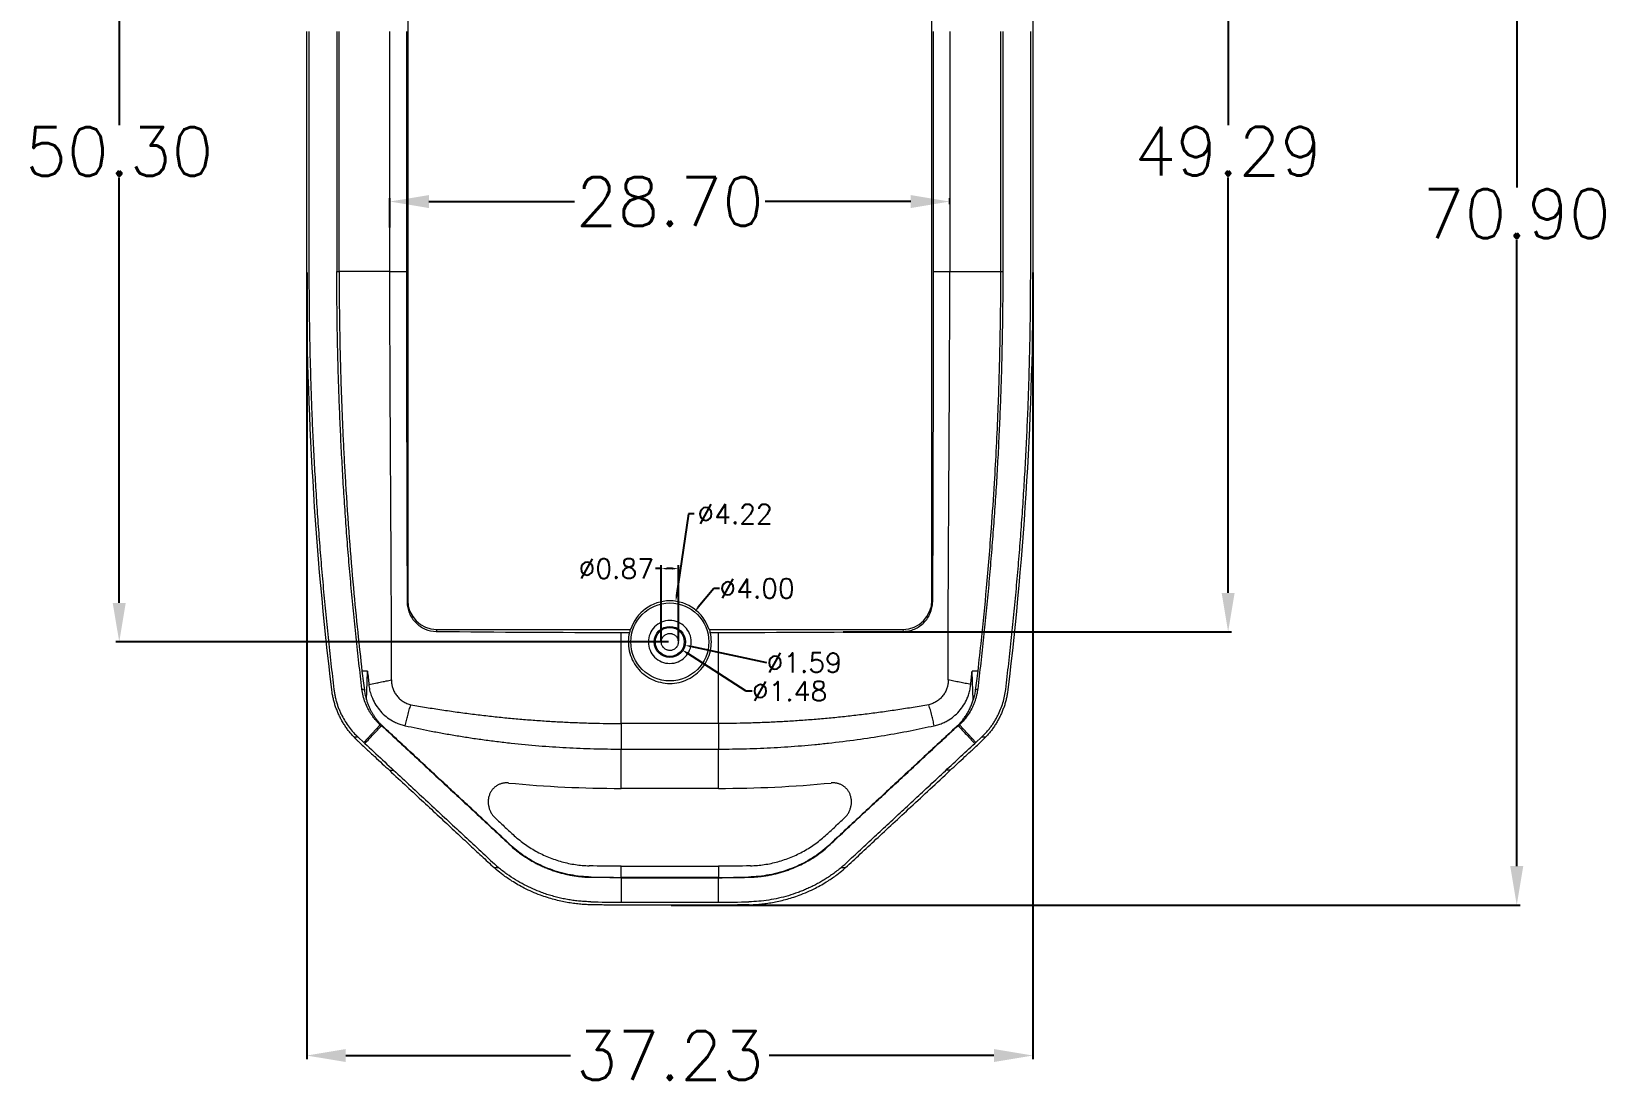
# Model space of a CAD drawing. Header units: inches. Extents: x 1127 to 2406, y 573 to 922.
# Drawn here: x 1670.1 to 1750.8, y 663.6 to 717.8 of the extents above; entities that cross this region are included whole.
import ezdxf

# ---------------------------------------------------------------- set-up
doc = ezdxf.new("R2010")
doc.units = ezdxf.units.IN
doc.styles.get("Standard").update_dxf_attribs({"font": 'txt', "bigfont": 'gbcbig.shx'})
doc.dimstyles.new('1.5', dxfattribs={"dimtxt": 1, "dimasz": 0.3, "dimexe": 0.18, "dimexo": 0.0625, "dimgap": 0.09, "dimtad": 0, "dimtih": 1, "dimtoh": 1, "dimzin": 0, "dimdsep": 46, "dimtxsty": 'Standard', "dimcen": 0, "dimadec": 0, "dimazin": 2, "dimtfac": 1, "dimtofl": 0, "dimtmove": 0, "dimatfit": 3, "dimfxl": 1, "dimtolj": 1, "dimtzin": 0, "dimarcsym": 0})
doc.dimstyles.new('2.5', dxfattribs={"dimtxt": 2.5, "dimasz": 2, "dimexe": 0.18, "dimexo": 0.0625, "dimgap": 0.09, "dimtad": 0, "dimtih": 1, "dimtoh": 1, "dimzin": 0, "dimdsep": 46, "dimtxsty": 'Standard', "dimcen": 2, "dimadec": 0, "dimazin": 0, "dimtfac": 1, "dimtofl": 0, "dimtmove": 0, "dimatfit": 3, "dimfxl": 1, "dimtolj": 1, "dimtzin": 0, "dimarcsym": 0})

# ---------------------------------------------------------------- blocks, each defined once
blk = doc.blocks.new('*D140')
at = {"color": 0, "lineweight": -2}
for p, q in [((1684.243, 705.413), (1684.243, 665.092)), ((1721.469, 705.413), (1721.469, 665.092)), ((1686.243, 665.272), (1697.766, 665.272)), ((1719.469, 665.272), (1707.946, 665.272))]:
    blk.add_line(p, q, dxfattribs=at)
at = {"color": 0}
for points in [[(1686.243, 665.605), (1686.243, 664.939), (1684.243, 665.272)], [(1719.469, 665.605), (1719.469, 664.939), (1721.469, 665.272)]]:
    blk.add_solid(points, dxfattribs=at)
at = {"layer": 'Defpoints', "color": 0}
for p in [(1684.243, 705.475), (1721.469, 705.475), (1721.469, 665.272)]:
    blk.add_point(p, dxfattribs=at)
at = {"color": 0, "insert": (1702.856, 665.272), "char_height": 2.5, "attachment_point": 5}
blk.add_mtext('\\A1;37.23', dxfattribs=at)
blk = doc.blocks.new('*D141')
at = {"color": 0, "lineweight": -2}
for p, q in [((1688.504, 707.717), (1688.504, 709.235)), ((1690.504, 709.055), (1697.975, 709.055)), ((1715.209, 709.055), (1707.738, 709.055)), ((1717.209, 708.927), (1717.209, 709.235))]:
    blk.add_line(p, q, dxfattribs=at)
at = {"color": 0}
for points in [[(1690.504, 709.388), (1690.504, 708.721), (1688.504, 709.055)], [(1715.209, 709.388), (1715.209, 708.721), (1717.209, 709.055)]]:
    blk.add_solid(points, dxfattribs=at)
at = {"layer": 'Defpoints', "color": 0}
for p in [(1717.209, 709.055), (1717.209, 708.864), (1688.504, 707.654)]:
    blk.add_point(p, dxfattribs=at)
at = {"color": 0, "insert": (1702.856, 709.055), "char_height": 2.5, "attachment_point": 5}
blk.add_mtext('\\A1;28.70', dxfattribs=at)
blk = doc.blocks.new('*D142')
at = {"color": 0, "lineweight": -2}
for p, q in [((1708.97, 736.278), (1731.658, 736.278)), ((1731.478, 734.278), (1731.478, 712.973)), ((1731.478, 688.989), (1731.478, 710.293)), ((1711.744, 686.989), (1731.658, 686.989))]:
    blk.add_line(p, q, dxfattribs=at)
at = {"color": 0}
for points in [[(1731.145, 734.278), (1731.812, 734.278), (1731.478, 736.278)], [(1731.145, 688.989), (1731.812, 688.989), (1731.478, 686.989)]]:
    blk.add_solid(points, dxfattribs=at)
at = {"layer": 'Defpoints', "color": 0}
for p in [(1708.907, 736.278), (1711.681, 686.989), (1731.478, 686.989)]:
    blk.add_point(p, dxfattribs=at)
at = {"color": 0, "insert": (1731.478, 711.633), "char_height": 2.5, "attachment_point": 5}
blk.add_mtext('\\A1;49.29', dxfattribs=at)
blk = doc.blocks.new('*D143')
at = {"color": 0, "lineweight": -2}
for p, q in [((1702.794, 736.775), (1674.451, 736.775)), ((1674.631, 734.775), (1674.631, 712.965)), ((1674.631, 688.475), (1674.631, 710.285)), ((1702.794, 686.475), (1674.451, 686.475))]:
    blk.add_line(p, q, dxfattribs=at)
at = {"color": 0}
for points in [[(1674.297, 734.775), (1674.964, 734.775), (1674.631, 736.775)], [(1674.297, 688.475), (1674.964, 688.475), (1674.631, 686.475)]]:
    blk.add_solid(points, dxfattribs=at)
at = {"layer": 'Defpoints', "color": 0}
for p in [(1674.631, 736.775), (1702.856, 736.775), (1702.856, 686.475)]:
    blk.add_point(p, dxfattribs=at)
at = {"color": 0, "insert": (1674.631, 711.625), "char_height": 2.5, "attachment_point": 5}
blk.add_mtext('\\A1;50.30', dxfattribs=at)
blk = doc.blocks.new('*D144')
at = {"color": 0, "lineweight": -2}
for p, q in [((1702.919, 743.888), (1746.454, 743.888)), ((1746.274, 741.888), (1746.274, 709.776)), ((1746.274, 674.984), (1746.274, 707.096)), ((1702.919, 672.984), (1746.454, 672.984))]:
    blk.add_line(p, q, dxfattribs=at)
at = {"color": 0}
for points in [[(1745.941, 741.888), (1746.608, 741.888), (1746.274, 743.888)], [(1745.941, 674.984), (1746.608, 674.984), (1746.274, 672.984)]]:
    blk.add_solid(points, dxfattribs=at)
at = {"layer": 'Defpoints', "color": 0}
for p in [(1702.856, 743.888), (1746.274, 743.888), (1702.856, 672.984)]:
    blk.add_point(p, dxfattribs=at)
at = {"color": 0, "insert": (1746.274, 708.436), "char_height": 2.5, "attachment_point": 5}
blk.add_mtext('\\A1;70.90', dxfattribs=at)
blk = doc.blocks.new('*D146')
at = {"color": 0, "lineweight": -2}
for p, q in [((1703.811, 693.038), (1703.203, 688.858)), ((1704.111, 693.038), (1703.811, 693.038))]:
    blk.add_line(p, q, dxfattribs=at)
at = {"color": 0}
blk.add_solid([(1703.153, 688.866), (1703.252, 688.851), (1703.16, 688.561)], dxfattribs=at)
at = {"layer": 'Defpoints', "color": 0}
for p in [(1703.16, 688.561), (1702.553, 684.389)]:
    blk.add_point(p, dxfattribs=at)
at = {"color": 0, "insert": (1706.201, 693.038), "char_height": 1, "attachment_point": 5}
blk.add_mtext('\\A1;∅4.22', dxfattribs=at)
blk = doc.blocks.new('*D147')
at = {"color": 0, "lineweight": -2}
for p, q in [((1705.105, 689.22), (1704.314, 688.254)), ((1705.405, 689.22), (1705.105, 689.22))]:
    blk.add_line(p, q, dxfattribs=at)
at = {"color": 0}
blk.add_solid([(1704.275, 688.286), (1704.353, 688.223), (1704.124, 688.022)], dxfattribs=at)
at = {"layer": 'Defpoints', "color": 0}
for p in [(1704.124, 688.022), (1701.589, 684.928)]:
    blk.add_point(p, dxfattribs=at)
at = {"color": 0, "insert": (1707.329, 689.22), "char_height": 1, "attachment_point": 5}
blk.add_mtext('\\A1;∅4.00', dxfattribs=at)
blk = doc.blocks.new('*D148')
at = {"color": 0, "lineweight": -2}
blk.add_line((1707.824, 685.414), (1703.929, 686.246), dxfattribs=at)
at = {"color": 0}
blk.add_solid([(1703.94, 686.295), (1703.919, 686.197), (1703.636, 686.309)], dxfattribs=at)
at = {"layer": 'Defpoints', "color": 0}
for p in [(1702.077, 686.642), (1703.636, 686.309)]:
    blk.add_point(p, dxfattribs=at)
at = {"color": 0, "insert": (1709.747, 685.414), "char_height": 1, "attachment_point": 5}
blk.add_mtext('\\A1;∅1.59', dxfattribs=at)
blk = doc.blocks.new('*D149')
at = {"color": 0, "lineweight": -2}
for p, q in [((1706.774, 683.954), (1703.732, 685.912)), ((1707.074, 683.954), (1706.774, 683.954))]:
    blk.add_line(p, q, dxfattribs=at)
at = {"color": 0}
blk.add_solid([(1703.759, 685.954), (1703.705, 685.869), (1703.48, 686.074)], dxfattribs=at)
at = {"layer": 'Defpoints', "color": 0}
for p in [(1702.233, 686.877), (1703.48, 686.074)]:
    blk.add_point(p, dxfattribs=at)
at = {"color": 0, "insert": (1708.998, 683.954), "char_height": 1, "attachment_point": 5}
blk.add_mtext('\\A1;∅1.48', dxfattribs=at)
blk = doc.blocks.new('*D150')
at = {"color": 0, "lineweight": -2}
for p, q in [((1702.42, 686.538), (1702.42, 690.416)), ((1703.293, 686.538), (1703.293, 690.416)), ((1702.42, 690.236), (1702.12, 690.236)), ((1702.993, 690.236), (1702.72, 690.236))]:
    blk.add_line(p, q, dxfattribs=at)
at = {"color": 0}
for points in [[(1702.72, 690.286), (1702.72, 690.186), (1702.42, 690.236)], [(1702.993, 690.286), (1702.993, 690.186), (1703.293, 690.236)]]:
    blk.add_solid(points, dxfattribs=at)
at = {"layer": 'Defpoints', "color": 0}
for p in [(1703.293, 690.236), (1702.42, 686.475), (1703.293, 686.475)]:
    blk.add_point(p, dxfattribs=at)
at = {"color": 0, "insert": (1700.113, 690.236), "char_height": 1, "attachment_point": 5}
blk.add_mtext('\\A1;%%C0.87', dxfattribs=at)

msp = doc.modelspace()

# ---------------------------------------------------------------- linework, layer by layer
at = {"color": 7, "linetype": 'Continuous', "lineweight": 15}
for p, q in [((1689.419, 734.634), (1689.419, 688.617)), ((1716.294, 688.617), (1716.294, 734.634)), ((1684.243, 705.475), (1684.243, 717.775)), ((1684.356, 717.775), (1684.356, 705.475)), ((1685.786, 717.775), (1685.786, 705.475)), ((1685.904, 705.475), (1685.904, 717.775)), ((1688.504, 705.475), (1688.504, 717.775)), ((1689.356, 717.775), (1689.356, 705.475)), ((1716.356, 717.775), (1716.356, 705.475)), ((1717.209, 717.775), (1717.209, 705.475)), ((1719.809, 717.775), (1719.809, 705.475)), ((1719.927, 717.775), (1719.927, 705.475)), ((1721.356, 705.475), (1721.356, 717.775)), ((1721.469, 717.775), (1721.469, 705.475)), ((1685.786, 705.475), (1685.904, 705.475)), ((1688.504, 705.475), (1689.356, 705.475)), ((1716.356, 705.475), (1717.209, 705.475)), ((1719.809, 705.475), (1719.927, 705.475)), ((1689.419, 688.617), (1689.39, 688.52)), ((1716.322, 688.52), (1716.294, 688.617)), ((1690.913, 687.113), (1690.886, 687.019)), ((1690.913, 687.113), (1700.847, 687.113)), ((1704.866, 687.113), (1714.799, 687.113)), ((1714.799, 687.113), (1714.827, 687.019)), ((1700.356, 682.296), (1700.356, 686.965)), ((1700.356, 686.965), (1700.783, 686.965)), ((1704.929, 686.965), (1705.356, 686.965)), ((1705.356, 682.296), (1705.356, 686.965)), ((1687.198, 683.997), (1687.074, 684.06)), ((1718.638, 684.06), (1718.515, 683.997)), ((1705.356, 682.296), (1700.356, 682.296)), ((1686.885, 681.587), (1686.673, 681.587)), ((1686.885, 681.587), (1687.172, 681.32)), ((1687.172, 681.32), (1688.011, 682.221)), ((1688.082, 682.189), (1688.01, 682.221)), ((1688.139, 682.155), (1688.094, 682.178)), ((1717.619, 682.178), (1717.574, 682.155)), ((1717.702, 682.221), (1717.63, 682.189)), ((1717.702, 682.221), (1718.54, 681.32)), ((1718.54, 681.32), (1718.827, 681.587)), ((1719.039, 681.587), (1718.827, 681.587)), ((1687.172, 681.32), (1687.223, 681.272)), ((1700.357, 680.983), (1705.356, 680.983)), ((1718.54, 681.32), (1718.489, 681.272)), ((1688.483, 679.895), (1688.705, 679.895)), ((1717.229, 679.895), (1717.008, 679.895)), ((1705.356, 678.969), (1700.356, 678.969)), ((1694.897, 675.853), (1694.907, 675.863)), ((1710.806, 675.863), (1710.815, 675.853)), ((1693.971, 674.793), (1693.848, 674.907)), ((1693.848, 674.907), (1694.07, 674.907)), ((1698.829, 674.409), (1698.83, 674.423)), ((1700.356, 674.405), (1700.356, 674.975)), ((1700.356, 674.975), (1705.356, 674.975)), ((1700.356, 674.405), (1700.356, 674.391)), ((1705.356, 674.405), (1700.356, 674.405)), ((1700.356, 674.391), (1705.356, 674.391)), ((1705.356, 674.975), (1705.356, 674.405)), ((1705.356, 674.391), (1705.356, 674.405)), ((1706.883, 674.423), (1706.883, 674.409)), ((1711.643, 674.907), (1711.865, 674.907)), ((1711.865, 674.907), (1711.741, 674.793)), ((1700.356, 673.135), (1705.358, 673.135)), ((1705.356, 672.984), (1700.356, 672.984))]:
    msp.add_line(p, q, dxfattribs=at)
for radius in [2, 0.797, 0.742]:
    msp.add_circle((1702.856, 686.475), radius, dxfattribs=at)
for centre, radius, start, end in [((1702.856, 686.475), 2.108, 17.59588, 162.40412), ((1700.356, 739.475), 60.506, 264.52795, 270), ((1705.356, 739.475), 60.506, 270, 275.47205), ((1700.356, 739.475), 65.07, 268.6557, 270), ((1705.356, 739.475), 65.07, 270, 271.3443), ((1705.357, 739.424), 65.033, 269.99959, 271.34496), ((1700.356, 739.45), 66.315, 268.65547, 270.00024), ((1705.356, 739.485), 66.35, 270.00151, 271.34416)]:
    msp.add_arc(centre, radius, start, end, dxfattribs=at)
for centre, major_axis, start_param, end_param in [((1690.92, 688.623), (0.427, 1.45), 1.858954, 3.425637), ((1714.793, 688.623), (0.427, -1.45), 5.999141, 7.565824)]:
    msp.add_ellipse(centre, major_axis=major_axis, ratio=0.992431, start_param=start_param, end_param=end_param, dxfattribs=at)
for points in [[(1720.198, 739.133), (1721.045, 732.047), (1721.469, 724.911), (1721.469, 717.775)], [(1685.524, 684.031), (1684.671, 691.145), (1684.243, 698.31), (1684.243, 705.475)], [(1688.504, 705.475), (1687.516, 705.475), (1686.641, 705.475), (1685.904, 705.475)], [(1689.356, 705.475), (1689.356, 699.805), (1689.368, 694.153), (1689.39, 688.52)], [(1716.356, 705.475), (1716.356, 699.805), (1716.345, 694.153), (1716.322, 688.52)], [(1717.209, 705.475), (1718.194, 705.475), (1719.072, 705.475), (1719.809, 705.475)], [(1721.469, 705.475), (1721.469, 698.31), (1721.041, 691.145), (1720.188, 684.031)], [(1690.886, 687.019), (1694.035, 686.983), (1697.192, 686.965), (1700.356, 686.965)], [(1705.356, 686.965), (1708.52, 686.965), (1711.677, 686.983), (1714.827, 687.019)], [(1687.356, 684.975), (1687.261, 684.975), (1687.167, 684.975), (1687.075, 684.975)], [(1718.638, 684.975), (1718.545, 684.975), (1718.451, 684.975), (1718.356, 684.975)], [(1700.356, 682.296), (1700.356, 681.817), (1700.356, 681.378), (1700.357, 680.983)], [(1705.356, 682.296), (1705.356, 681.817), (1705.356, 681.378), (1705.356, 680.983)], [(1688.094, 682.178), (1688.09, 682.181), (1688.086, 682.185), (1688.082, 682.189)], [(1717.619, 682.178), (1717.623, 682.181), (1717.626, 682.185), (1717.63, 682.189)], [(1719.039, 681.587), (1718.975, 681.519), (1718.909, 681.453), (1718.841, 681.391)], [(1700.356, 678.969), (1700.356, 679.639), (1700.356, 680.311), (1700.357, 680.983)], [(1705.356, 678.969), (1705.356, 679.639), (1705.356, 680.311), (1705.356, 680.983)], [(1700.356, 674.975), (1699.812, 674.975), (1699.268, 674.983), (1698.724, 674.999)], [(1706.989, 674.999), (1706.445, 674.983), (1705.9, 674.975), (1705.356, 674.975)], [(1700.356, 674.391), (1699.847, 674.391), (1699.338, 674.397), (1698.829, 674.409)]]:
    msp.add_open_spline(points, degree=3, dxfattribs=at)
for points, knots in [([(1684.356, 705.475), (1684.357, 705.027), (1684.359, 704.131), (1684.375, 702.788), (1684.4, 701.445), (1684.435, 700.102), (1684.48, 698.76), (1684.535, 697.419), (1684.6, 696.078), (1684.675, 694.738), (1684.76, 693.399), (1684.855, 692.06), (1684.96, 690.722), (1685.075, 689.384), (1685.2, 688.047), (1685.335, 686.711), (1685.48, 685.375), (1685.585, 684.485), (1685.637, 684.04)], [0, 0, 0, 0, 0.062561, 0.125097, 0.187613, 0.250111, 0.312596, 0.37507, 0.437537, 0.5, 0.562463, 0.62493, 0.687404, 0.749889, 0.812387, 0.874903, 0.937439, 1, 1, 1, 1]), ([(1687.074, 684.06), (1687.022, 684.505), (1686.916, 685.394), (1686.771, 686.728), (1686.635, 688.064), (1686.509, 689.399), (1686.393, 690.736), (1686.287, 692.073), (1686.192, 693.41), (1686.106, 694.748), (1686.031, 696.087), (1685.965, 697.426), (1685.91, 698.766), (1685.864, 700.107), (1685.829, 701.448), (1685.804, 702.79), (1685.788, 704.132), (1685.786, 705.028), (1685.786, 705.475)], [0, 0, 0, 0, 0.062562, 0.125099, 0.187615, 0.250113, 0.312597, 0.375071, 0.437537, 0.5, 0.562463, 0.624929, 0.687403, 0.749887, 0.812385, 0.874901, 0.937438, 1, 1, 1, 1]), ([(1685.904, 705.475), (1685.905, 705.022), (1685.907, 704.127), (1685.922, 702.805), (1685.945, 701.521), (1685.977, 700.277), (1686.016, 699.071), (1686.061, 697.904), (1686.112, 696.775), (1686.168, 695.686), (1686.263, 694.029), (1686.409, 691.885), (1686.623, 689.334), (1686.842, 687.061), (1687, 685.64), (1687.075, 684.975)], [0, 0, 0, 0, 0.066246, 0.130608, 0.193088, 0.25369, 0.312416, 0.369266, 0.424241, 0.477338, 0.528558, 0.666575, 0.791166, 0.902314, 1, 1, 1, 1]), ([(1688.588, 684.539), (1688.588, 684.883), (1688.588, 685.595), (1688.587, 686.699), (1688.583, 687.871), (1688.579, 689.114), (1688.571, 690.68), (1688.56, 692.613), (1688.547, 694.762), (1688.535, 696.875), (1688.523, 698.912), (1688.513, 701.029), (1688.506, 703.226), (1688.505, 704.717), (1688.504, 705.475)], [0, 0, 0, 0, 0.049692, 0.102668, 0.158925, 0.218462, 0.281275, 0.383885, 0.49574, 0.589124, 0.686238, 0.787082, 0.891664, 1, 1, 1, 1]), ([(1717.125, 684.539), (1717.125, 684.883), (1717.124, 685.595), (1717.126, 686.699), (1717.129, 687.871), (1717.134, 689.114), (1717.141, 690.68), (1717.152, 692.613), (1717.165, 694.762), (1717.178, 696.875), (1717.189, 698.912), (1717.199, 701.029), (1717.207, 703.226), (1717.208, 704.717), (1717.209, 705.475)], [0, 0, 0, 0, 0.049692, 0.102668, 0.158925, 0.218462, 0.281275, 0.383885, 0.49574, 0.589124, 0.686238, 0.787081, 0.891664, 1, 1, 1, 1]), ([(1719.927, 705.475), (1719.926, 705.028), (1719.924, 704.132), (1719.908, 702.79), (1719.883, 701.448), (1719.848, 700.107), (1719.803, 698.766), (1719.747, 697.426), (1719.682, 696.087), (1719.607, 694.748), (1719.521, 693.41), (1719.425, 692.073), (1719.32, 690.736), (1719.204, 689.399), (1719.078, 688.064), (1718.942, 686.728), (1718.796, 685.394), (1718.691, 684.505), (1718.638, 684.06)], [0, 0, 0, 0, 0.062562, 0.125099, 0.187615, 0.250113, 0.312597, 0.375071, 0.437537, 0.5, 0.562463, 0.624929, 0.687403, 0.749887, 0.812385, 0.874901, 0.937438, 1, 1, 1, 1]), ([(1719.809, 705.475), (1719.808, 705.053), (1719.806, 704.189), (1719.792, 702.867), (1719.756, 700.909), (1719.672, 698.154), (1719.519, 695.089), (1719.316, 692.057), (1719.096, 689.374), (1718.857, 686.929), (1718.698, 685.508), (1718.638, 684.975)], [0, 0, 0, 0, 0.061722, 0.126085, 0.193089, 0.347558, 0.528555, 0.641308, 0.791165, 0.921724, 1, 1, 1, 1]), ([(1720.075, 684.04), (1720.128, 684.485), (1720.233, 685.375), (1720.377, 686.711), (1720.512, 688.047), (1720.637, 689.384), (1720.753, 690.722), (1720.858, 692.06), (1720.953, 693.399), (1721.038, 694.738), (1721.113, 696.078), (1721.178, 697.419), (1721.233, 698.76), (1721.278, 700.102), (1721.313, 701.445), (1721.338, 702.788), (1721.353, 704.131), (1721.355, 705.027), (1721.356, 705.475)], [0, 0, 0, 0, 0.062561, 0.125097, 0.187613, 0.250111, 0.312596, 0.37507, 0.437537, 0.5, 0.562463, 0.62493, 0.687404, 0.749889, 0.812387, 0.874903, 0.937439, 1, 1, 1, 1]), ([(1689.39, 688.52), (1689.391, 688.422), (1689.401, 688.325), (1689.439, 688.135), (1689.468, 688.04), (1689.544, 687.86), (1689.59, 687.774), (1689.698, 687.611), (1689.762, 687.534), (1689.968, 687.327), (1690.135, 687.214), (1690.493, 687.063), (1690.689, 687.021), (1690.886, 687.019)], [0, 0, 0, 0, 0.125, 0.125, 0.25, 0.25, 0.375, 0.375, 0.5, 0.5, 0.75, 0.75, 1, 1, 1, 1]), ([(1714.827, 687.019), (1714.925, 687.02), (1715.022, 687.031), (1715.212, 687.07), (1715.307, 687.1), (1715.488, 687.176), (1715.573, 687.223), (1715.736, 687.332), (1715.812, 687.395), (1716.019, 687.603), (1716.131, 687.769), (1716.281, 688.128), (1716.322, 688.324), (1716.322, 688.52)], [0, 0, 0, 0, 0.125, 0.125, 0.25, 0.25, 0.375, 0.375, 0.5, 0.5, 0.75, 0.75, 1, 1, 1, 1]), ([(1700.847, 687.113), (1700.836, 687.088), (1700.813, 687.039), (1700.793, 686.99), (1700.783, 686.965)], [0, 0, 0, 0, 0.491138, 1, 1, 1, 1]), ([(1702.856, 687.575), (1702.712, 687.575), (1702.568, 687.547), (1702.302, 687.436), (1702.18, 687.355), (1701.977, 687.151), (1701.895, 687.029), (1701.785, 686.763), (1701.756, 686.619), (1701.756, 686.331), (1701.785, 686.187), (1701.895, 685.921), (1701.977, 685.799), (1702.18, 685.596), (1702.302, 685.514), (1702.568, 685.404), (1702.712, 685.375), (1702.856, 685.375)], [0, 0, 0, 0, 0.125, 0.125, 0.25, 0.25, 0.375, 0.375, 0.5, 0.5, 0.625, 0.625, 0.75, 0.75, 0.875, 0.875, 1, 1, 1, 1]), ([(1702.856, 685.375), (1703, 685.375), (1703.144, 685.404), (1703.41, 685.514), (1703.532, 685.596), (1703.736, 685.799), (1703.817, 685.921), (1703.928, 686.187), (1703.956, 686.331), (1703.956, 686.619), (1703.928, 686.763), (1703.817, 687.029), (1703.736, 687.151), (1703.532, 687.355), (1703.41, 687.436), (1703.144, 687.547), (1703, 687.575), (1702.856, 687.575)], [0, 0, 0, 0, 0.125, 0.125, 0.25, 0.25, 0.375, 0.375, 0.5, 0.5, 0.625, 0.625, 0.75, 0.75, 0.875, 0.875, 1, 1, 1, 1]), ([(1704.866, 687.113), (1704.877, 687.088), (1704.9, 687.039), (1704.919, 686.99), (1704.929, 686.965)], [0, 0, 0, 0, 0.496189, 1, 1, 1, 1]), ([(1700.783, 686.965), (1700.747, 686.808), (1700.728, 686.651), (1700.727, 686.334), (1700.744, 686.173), (1700.847, 685.708), (1700.987, 685.412), (1701.282, 685.038), (1701.397, 684.922), (1701.645, 684.722), (1701.779, 684.637), (1702.069, 684.496), (1702.221, 684.442), (1702.532, 684.37), (1702.694, 684.351), (1703.018, 684.351), (1703.177, 684.37), (1703.488, 684.441), (1703.642, 684.495), (1704.073, 684.704), (1704.329, 684.91), (1704.625, 685.285), (1704.711, 685.423), (1704.847, 685.709), (1704.899, 685.86), (1704.969, 686.173), (1704.986, 686.33), (1704.984, 686.648), (1704.966, 686.808), (1704.929, 686.965)], [0, 0, 0, 0, 0.0625, 0.0625, 0.125, 0.125, 0.25, 0.25, 0.3125, 0.3125, 0.375, 0.375, 0.4375, 0.4375, 0.5, 0.5, 0.5625, 0.5625, 0.625, 0.625, 0.75, 0.75, 0.8125, 0.8125, 0.875, 0.875, 0.9375, 0.9375, 1, 1, 1, 1]), ([(1702.856, 686.039), (1702.838, 686.04), (1702.802, 686.041), (1702.748, 686.052), (1702.685, 686.072), (1702.615, 686.108), (1702.523, 686.183), (1702.442, 686.306), (1702.41, 686.475), (1702.442, 686.644), (1702.523, 686.767), (1702.615, 686.843), (1702.692, 686.882), (1702.774, 686.907), (1702.829, 686.91), (1702.856, 686.911)], [0, 0, 0, 0, 0.040149, 0.080065, 0.120384, 0.18534, 0.250689, 0.3803, 0.500046, 0.619791, 0.749403, 0.814359, 0.879708, 0.939758, 1, 1, 1, 1]), ([(1702.856, 686.911), (1702.875, 686.911), (1702.911, 686.91), (1702.965, 686.899), (1703.028, 686.878), (1703.097, 686.843), (1703.19, 686.767), (1703.271, 686.644), (1703.303, 686.475), (1703.271, 686.306), (1703.19, 686.183), (1703.098, 686.108), (1703.02, 686.068), (1702.939, 686.043), (1702.884, 686.04), (1702.856, 686.039)], [0, 0, 0, 0, 0.040149, 0.080065, 0.120384, 0.18534, 0.250689, 0.3803, 0.500046, 0.619791, 0.749403, 0.814359, 0.879708, 0.939758, 1, 1, 1, 1]), ([(1687.075, 684.975), (1687.095, 684.813), (1687.135, 684.486), (1687.177, 684.16), (1687.198, 683.997)], [0, 0, 0, 0, 0.498675, 1, 1, 1, 1]), ([(1687.302, 683.514), (1687.314, 683.757), (1687.336, 684.244), (1687.35, 684.731), (1687.356, 684.975)], [0, 0, 0, 0, 0.499717, 1, 1, 1, 1]), ([(1687.356, 684.975), (1687.368, 684.861), (1687.393, 684.635), (1687.416, 684.409), (1687.427, 684.296)], [0, 0, 0, 0, 0.504796, 1, 1, 1, 1]), ([(1718.286, 684.296), (1718.297, 684.41), (1718.32, 684.636), (1718.344, 684.862), (1718.356, 684.975)], [0, 0, 0, 0, 0.499864, 1, 1, 1, 1]), ([(1718.41, 683.514), (1718.399, 683.757), (1718.376, 684.244), (1718.363, 684.731), (1718.356, 684.975)], [0, 0, 0, 0, 0.4997172, 1, 1, 1, 1]), ([(1718.638, 684.975), (1718.618, 684.813), (1718.578, 684.486), (1718.536, 684.16), (1718.515, 683.997)], [0, 0, 0, 0, 0.498675, 1, 1, 1, 1]), ([(1686.673, 681.587), (1686.626, 681.637), (1686.532, 681.74), (1686.4, 681.902), (1686.275, 682.071), (1686.157, 682.246), (1686.048, 682.429), (1685.948, 682.616), (1685.857, 682.809), (1685.776, 683.006), (1685.705, 683.207), (1685.644, 683.411), (1685.593, 683.616), (1685.552, 683.823), (1685.534, 683.962), (1685.524, 684.031)], [0, 0, 0, 0, 0.075536, 0.151632, 0.228205, 0.305167, 0.382427, 0.459892, 0.53747, 0.615065, 0.692581, 0.769925, 0.847003, 0.923724, 1, 1, 1, 1]), ([(1685.637, 684.04), (1685.646, 683.973), (1685.664, 683.84), (1685.703, 683.643), (1685.751, 683.449), (1685.81, 683.258), (1685.877, 683.069), (1685.955, 682.884), (1686.064, 682.657), (1686.212, 682.394), (1686.411, 682.104), (1686.633, 681.833), (1686.801, 681.669), (1686.885, 681.587)], [0, 0, 0, 0, 0.071866, 0.143287, 0.214443, 0.285516, 0.356687, 0.42814, 0.500052, 0.625491, 0.749978, 0.87449, 1, 1, 1, 1]), ([(1688.011, 682.221), (1687.968, 682.262), (1687.884, 682.343), (1687.767, 682.474), (1687.657, 682.61), (1687.556, 682.753), (1687.463, 682.901), (1687.351, 683.107), (1687.233, 683.376), (1687.128, 683.713), (1687.092, 683.944), (1687.074, 684.06)], [0, 0, 0, 0, 0.083703, 0.166838, 0.249687, 0.332536, 0.415672, 0.499376, 0.666572, 0.832672, 1, 1, 1, 1]), ([(1687.198, 683.997), (1687.203, 683.956), (1687.215, 683.874), (1687.239, 683.753), (1687.267, 683.632), (1687.291, 683.554), (1687.302, 683.514)], [0, 0, 0, 0, 0.245122, 0.492906, 0.744246, 1, 1, 1, 1]), ([(1687.427, 684.296), (1687.541, 684.319), (1687.729, 684.356), (1688.027, 684.413), (1688.299, 684.469), (1688.497, 684.517), (1688.588, 684.539)], [0, 0, 0, 0, 0.304982, 0.501363, 0.77127, 1, 1, 1, 1]), ([(1687.427, 684.296), (1687.432, 684.249), (1687.441, 684.153), (1687.467, 684.011), (1687.503, 683.868), (1687.549, 683.726), (1687.634, 683.511), (1687.782, 683.231), (1688.022, 682.916), (1688.306, 682.643), (1688.589, 682.449), (1688.847, 682.319), (1689.069, 682.234), (1689.222, 682.2), (1689.297, 682.183)], [0, 0, 0, 0, 0.047543, 0.095477, 0.14402, 0.193384, 0.243773, 0.374641, 0.506085, 0.635864, 0.764584, 0.844998, 0.923178, 1, 1, 1, 1]), ([(1688.588, 684.539), (1688.587, 684.508), (1688.587, 684.447), (1688.595, 684.357), (1688.608, 684.27), (1688.626, 684.187), (1688.662, 684.063), (1688.731, 683.904), (1688.851, 683.719), (1689, 683.557), (1689.172, 683.424), (1689.367, 683.318), (1689.508, 683.278), (1689.581, 683.257)], [0, 0, 0, 0, 0.053092, 0.105078, 0.155578, 0.204201, 0.250548, 0.376747, 0.500466, 0.624569, 0.750225, 0.871229, 1, 1, 1, 1]), ([(1717.125, 684.539), (1717.125, 684.508), (1717.126, 684.447), (1717.118, 684.357), (1717.105, 684.27), (1717.086, 684.187), (1717.05, 684.063), (1716.981, 683.904), (1716.862, 683.719), (1716.713, 683.557), (1716.54, 683.424), (1716.345, 683.318), (1716.205, 683.278), (1716.132, 683.257)], [0, 0, 0, 0, 0.053092, 0.105078, 0.155578, 0.204201, 0.250548, 0.376747, 0.500466, 0.624569, 0.750225, 0.871229, 1, 1, 1, 1]), ([(1716.415, 682.183), (1716.455, 682.191), (1716.533, 682.208), (1716.649, 682.241), (1716.762, 682.281), (1716.872, 682.326), (1716.977, 682.376), (1717.16, 682.474), (1717.406, 682.644), (1717.691, 682.916), (1717.929, 683.231), (1718.092, 683.536), (1718.195, 683.813), (1718.257, 684.05), (1718.276, 684.214), (1718.286, 684.296)], [0, 0, 0, 0, 0.039777, 0.079694, 0.119492, 0.158904, 0.19766, 0.235499, 0.364863, 0.493998, 0.624743, 0.75631, 0.835945, 0.917888, 1, 1, 1, 1]), ([(1718.286, 684.296), (1718.191, 684.315), (1718.003, 684.351), (1717.715, 684.408), (1717.422, 684.467), (1717.224, 684.515), (1717.125, 684.539)], [0, 0, 0, 0, 0.251893, 0.501637, 0.749258, 1, 1, 1, 1]), ([(1718.638, 684.06), (1718.63, 684.002), (1718.614, 683.886), (1718.578, 683.714), (1718.532, 683.546), (1718.476, 683.38), (1718.41, 683.217), (1718.31, 683.005), (1718.162, 682.752), (1717.951, 682.469), (1717.785, 682.304), (1717.702, 682.221)], [0, 0, 0, 0, 0.083704, 0.16686, 0.249752, 0.332668, 0.415896, 0.499721, 0.666776, 0.832767, 1, 1, 1, 1]), ([(1718.515, 683.997), (1718.509, 683.956), (1718.498, 683.874), (1718.474, 683.753), (1718.445, 683.632), (1718.422, 683.554), (1718.41, 683.514)], [0, 0, 0, 0, 0.245122, 0.492906, 0.744246, 1, 1, 1, 1]), ([(1718.827, 681.587), (1718.876, 681.633), (1718.973, 681.726), (1719.109, 681.874), (1719.238, 682.027), (1719.358, 682.187), (1719.47, 682.352), (1719.575, 682.524), (1719.694, 682.746), (1719.82, 683.02), (1719.936, 683.352), (1720.025, 683.692), (1720.059, 683.923), (1720.075, 684.04)], [0, 0, 0, 0, 0.071866, 0.143287, 0.214443, 0.285516, 0.356687, 0.42814, 0.500052, 0.625491, 0.749978, 0.87449, 1, 1, 1, 1]), ([(1720.188, 684.031), (1720.179, 683.962), (1720.16, 683.823), (1720.119, 683.616), (1720.069, 683.411), (1720.008, 683.207), (1719.936, 683.006), (1719.855, 682.809), (1719.764, 682.616), (1719.664, 682.429), (1719.555, 682.246), (1719.438, 682.071), (1719.313, 681.902), (1719.181, 681.74), (1719.086, 681.637), (1719.039, 681.587)], [0, 0, 0, 0, 0.076276, 0.152997, 0.230075, 0.307419, 0.384935, 0.46253, 0.540108, 0.617573, 0.694833, 0.771795, 0.848368, 0.924464, 1, 1, 1, 1]), ([(1687.302, 683.514), (1687.32, 683.456), (1687.355, 683.343), (1687.42, 683.179), (1687.492, 683.022), (1687.571, 682.873), (1687.656, 682.732), (1687.746, 682.599), (1687.84, 682.476), (1687.937, 682.36), (1688.036, 682.254), (1688.105, 682.188), (1688.139, 682.155)], [0, 0, 0, 0, 0.111334, 0.220596, 0.327578, 0.432094, 0.533981, 0.633104, 0.729347, 0.822621, 0.912855, 1, 1, 1, 1]), ([(1689.297, 682.183), (1689.319, 682.27), (1689.364, 682.443), (1689.428, 682.713), (1689.495, 682.985), (1689.553, 683.168), (1689.581, 683.257)], [0, 0, 0, 0, 0.2522985, 0.5044312, 0.7591372, 1, 1, 1, 1]), ([(1689.581, 683.257), (1689.845, 683.211), (1690.373, 683.12), (1691.164, 682.996), (1691.952, 682.882), (1692.737, 682.778), (1693.519, 682.685), (1694.297, 682.602), (1695.071, 682.53), (1695.841, 682.467), (1696.606, 682.414), (1697.367, 682.371), (1698.122, 682.338), (1698.872, 682.314), (1699.616, 682.299), (1700.11, 682.297), (1700.356, 682.296)], [0, 0, 0, 0, 0.074558, 0.148608, 0.222185, 0.295317, 0.368015, 0.440263, 0.512042, 0.583334, 0.654124, 0.724395, 0.794132, 0.863321, 0.931948, 1, 1, 1, 1]), ([(1716.132, 683.257), (1715.867, 683.211), (1715.34, 683.12), (1714.548, 682.996), (1713.76, 682.882), (1712.975, 682.778), (1712.194, 682.685), (1711.416, 682.602), (1710.641, 682.53), (1709.871, 682.467), (1709.106, 682.414), (1708.345, 682.371), (1707.59, 682.338), (1706.84, 682.314), (1706.096, 682.299), (1705.602, 682.297), (1705.356, 682.296)], [0, 0, 0, 0, 0.074561, 0.148615, 0.222193, 0.295327, 0.368027, 0.440275, 0.512054, 0.583346, 0.654135, 0.724405, 0.794141, 0.863327, 0.931951, 1, 1, 1, 1]), ([(1716.415, 682.183), (1716.393, 682.27), (1716.349, 682.443), (1716.284, 682.713), (1716.217, 682.985), (1716.16, 683.168), (1716.132, 683.257)], [0, 0, 0, 0, 0.252298, 0.504431, 0.759137, 1, 1, 1, 1]), ([(1717.574, 682.155), (1717.616, 682.196), (1717.703, 682.279), (1717.826, 682.417), (1717.945, 682.568), (1718.058, 682.732), (1718.164, 682.909), (1718.259, 683.1), (1718.344, 683.301), (1718.388, 683.442), (1718.41, 683.514)], [0, 0, 0, 0, 0.109418, 0.223643, 0.342566, 0.466023, 0.593799, 0.725619, 0.86115, 1, 1, 1, 1]), ([(1686.673, 681.587), (1686.705, 681.553), (1686.77, 681.486), (1686.838, 681.423), (1686.871, 681.391)], [0, 0, 0, 0, 0.500015, 1, 1, 1, 1]), ([(1687.223, 681.272), (1687.366, 681.425), (1687.653, 681.73), (1687.939, 682.036), (1688.082, 682.189)], [0, 0, 0, 0, 0.499287, 1, 1, 1, 1]), ([(1688.094, 682.178), (1688.395, 681.898), (1688.992, 681.343), (1689.881, 680.517), (1690.754, 679.705), (1691.612, 678.907), (1692.455, 678.124), (1693.283, 677.354), (1694.096, 676.598), (1694.632, 676.1), (1694.897, 675.853)], [0, 0, 0, 0, 0.132488, 0.262834, 0.391014, 0.517053, 0.640981, 0.762808, 0.882495, 1, 1, 1, 1]), ([(1694.907, 675.863), (1694.672, 676.082), (1694.199, 676.522), (1693.482, 677.188), (1692.753, 677.865), (1692.013, 678.554), (1691.261, 679.253), (1690.497, 679.963), (1689.721, 680.684), (1688.934, 681.416), (1688.405, 681.908), (1688.139, 682.155)], [0, 0, 0, 0, 0.10439, 0.210495, 0.318287, 0.427735, 0.538829, 0.651588, 0.766033, 0.882179, 1, 1, 1, 1]), ([(1689.297, 682.183), (1689.501, 682.139), (1689.915, 682.048), (1690.546, 681.921), (1691.197, 681.798), (1691.866, 681.682), (1692.554, 681.572), (1693.262, 681.469), (1693.988, 681.374), (1694.949, 681.262), (1696.138, 681.149), (1697.547, 681.054), (1698.953, 680.994), (1699.889, 680.987), (1700.357, 680.983)], [0, 0, 0, 0, 0.056196, 0.113979, 0.173349, 0.234306, 0.296851, 0.360982, 0.426701, 0.494005, 0.62129, 0.748057, 0.874296, 1, 1, 1, 1]), ([(1705.356, 680.983), (1705.595, 680.984), (1706.072, 680.986), (1706.786, 681.002), (1707.495, 681.026), (1708.201, 681.06), (1708.903, 681.103), (1709.601, 681.156), (1710.295, 681.217), (1711.248, 681.315), (1712.437, 681.461), (1713.834, 681.675), (1715.153, 681.912), (1716.003, 682.095), (1716.415, 682.183)], [0, 0, 0, 0, 0.064345, 0.128373, 0.192086, 0.255488, 0.318579, 0.381361, 0.443837, 0.506006, 0.639413, 0.766196, 0.886375, 1, 1, 1, 1]), ([(1717.574, 682.155), (1717.274, 681.877), (1716.68, 681.325), (1715.797, 680.504), (1714.929, 679.696), (1714.075, 678.903), (1713.237, 678.123), (1712.413, 677.357), (1711.604, 676.605), (1711.07, 676.109), (1710.806, 675.863)], [0, 0, 0, 0, 0.132432, 0.262738, 0.390893, 0.516925, 0.640863, 0.762714, 0.882441, 1, 1, 1, 1]), ([(1710.815, 675.853), (1711.051, 676.072), (1711.527, 676.514), (1712.247, 677.184), (1712.979, 677.864), (1713.723, 678.556), (1714.479, 679.259), (1715.247, 679.973), (1716.027, 680.698), (1716.819, 681.434), (1717.351, 681.929), (1717.619, 682.178)], [0, 0, 0, 0, 0.1043405, 0.2104083, 0.3181749, 0.4276093, 0.5387025, 0.6514732, 0.7659446, 0.8821282, 1, 1, 1, 1]), ([(1717.63, 682.189), (1717.773, 682.036), (1718.059, 681.731), (1718.345, 681.425), (1718.489, 681.272)], [0, 0, 0, 0, 0.498301, 1, 1, 1, 1]), ([(1686.871, 681.391), (1687.018, 681.255), (1687.303, 680.991), (1687.719, 680.605), (1688.109, 680.243), (1688.361, 680.008), (1688.483, 679.895)], [0, 0, 0, 0, 0.272569, 0.530091, 0.772569, 1, 1, 1, 1]), ([(1687.223, 681.272), (1687.527, 680.99), (1688.128, 680.431), (1689.022, 679.6), (1689.901, 678.783), (1690.764, 677.98), (1691.613, 677.192), (1692.446, 676.417), (1693.263, 675.657), (1693.802, 675.156), (1694.07, 674.907)], [0, 0, 0, 0, 0.132513, 0.262858, 0.391046, 0.517086, 0.64099, 0.762768, 0.882434, 1, 1, 1, 1]), ([(1711.643, 674.907), (1711.88, 675.128), (1712.359, 675.573), (1713.083, 676.246), (1713.82, 676.931), (1714.568, 677.627), (1715.329, 678.334), (1716.102, 679.053), (1716.887, 679.783), (1717.684, 680.524), (1718.219, 681.021), (1718.489, 681.272)], [0, 0, 0, 0, 0.104399, 0.210457, 0.318182, 0.427583, 0.538668, 0.651444, 0.765921, 0.882104, 1, 1, 1, 1]), ([(1717.229, 679.895), (1717.351, 680.008), (1717.603, 680.243), (1717.994, 680.605), (1718.409, 680.991), (1718.694, 681.255), (1718.841, 681.391)], [0, 0, 0, 0, 0.227431, 0.469909, 0.727431, 1, 1, 1, 1]), ([(1688.483, 679.895), (1688.781, 679.618), (1689.362, 679.078), (1690.212, 678.287), (1691.021, 677.536), (1691.787, 676.823), (1692.511, 676.15), (1693.194, 675.516), (1693.634, 675.106), (1693.848, 674.907)], [0, 0, 0, 0, 0.16599, 0.32427, 0.474838, 0.617695, 0.752841, 0.880277, 1, 1, 1, 1]), ([(1711.865, 674.907), (1712.115, 675.14), (1712.635, 675.623), (1713.443, 676.375), (1714.308, 677.179), (1715.231, 678.037), (1716.211, 678.948), (1716.884, 679.573), (1717.229, 679.895)], [0, 0, 0, 0, 0.140427, 0.291351, 0.45277, 0.624684, 0.807095, 1, 1, 1, 1]), ([(1694.586, 679.245), (1694.573, 679.246), (1694.55, 679.248), (1694.513, 679.249), (1694.477, 679.249), (1694.429, 679.248), (1694.369, 679.242), (1694.299, 679.231), (1694.229, 679.214), (1694.138, 679.185), (1694.028, 679.137), (1693.901, 679.053), (1693.784, 678.941), (1693.686, 678.808), (1693.614, 678.666), (1693.565, 678.511), (1693.541, 678.339), (1693.546, 678.165), (1693.576, 678.001), (1693.619, 677.874), (1693.664, 677.776), (1693.702, 677.704), (1693.747, 677.634), (1693.787, 677.579), (1693.823, 677.536), (1693.851, 677.504), (1693.879, 677.475), (1693.9, 677.455), (1693.911, 677.445)], [0.000001, 0.000001, 0.000001, 0.000001, 0.0156261, 0.0312511, 0.0468761, 0.0625011, 0.093751, 0.125001, 0.1562509, 0.1875009, 0.2500008, 0.3125006, 0.3750005, 0.4375004, 0.5000003, 0.5625002, 0.6250001, 0.6875, 0.7499999, 0.8124998, 0.8437498, 0.8749997, 0.9062497, 0.9374996, 0.9531246, 0.9687496, 0.9843746, 0.9999753, 0.9999753, 0.9999753, 0.9999753]), ([(1711.802, 677.445), (1711.813, 677.455), (1711.833, 677.475), (1711.862, 677.504), (1711.889, 677.536), (1711.925, 677.579), (1711.966, 677.634), (1712.01, 677.704), (1712.049, 677.776), (1712.094, 677.874), (1712.136, 678.001), (1712.167, 678.165), (1712.171, 678.339), (1712.147, 678.511), (1712.099, 678.666), (1712.027, 678.808), (1711.929, 678.941), (1711.811, 679.053), (1711.684, 679.137), (1711.575, 679.185), (1711.484, 679.214), (1711.414, 679.231), (1711.343, 679.242), (1711.284, 679.248), (1711.235, 679.249), (1711.199, 679.249), (1711.162, 679.248), (1711.139, 679.246), (1711.126, 679.245)], [0.000001, 0.000001, 0.000001, 0.000001, 0.0156017, 0.0312267, 0.0468517, 0.0624766, 0.0937266, 0.1249765, 0.1562265, 0.1874764, 0.2499763, 0.3124762, 0.3749761, 0.437476, 0.4999759, 0.5624758, 0.6249757, 0.6874756, 0.7499755, 0.8124754, 0.8437254, 0.8749753, 0.9062253, 0.9374752, 0.9531002, 0.9687252, 0.9843501, 0.9999753, 0.9999753, 0.9999753, 0.9999753]), ([(1693.911, 677.445), (1694.062, 677.304), (1694.364, 677.023), (1694.666, 676.742), (1694.817, 676.602)], [0, 0, 0, 0, 0.501593, 1, 1, 1, 1]), ([(1710.896, 676.602), (1711.046, 676.742), (1711.348, 677.023), (1711.65, 677.304), (1711.802, 677.445)], [0, 0, 0, 0, 0.498407, 1, 1, 1, 1]), ([(1694.817, 676.602), (1694.996, 676.436), (1695.369, 676.13), (1695.977, 675.742), (1696.63, 675.428), (1697.315, 675.196), (1698.014, 675.049), (1698.485, 675.007), (1698.724, 674.999)], [0.0000864, 0.0000864, 0.0000864, 0.0000864, 0.1667527, 0.3334022, 0.5000516, 0.6667011, 0.8333505, 0.9999997, 0.9999997, 0.9999997, 0.9999997]), ([(1694.897, 675.853), (1694.965, 675.799), (1695.098, 675.692), (1695.306, 675.543), (1695.516, 675.403), (1695.731, 675.273), (1695.949, 675.153), (1696.169, 675.042), (1696.392, 674.94), (1696.615, 674.848), (1696.84, 674.765), (1697.064, 674.692), (1697.288, 674.627), (1697.512, 674.572), (1697.734, 674.525), (1697.956, 674.486), (1698.176, 674.455), (1698.395, 674.432), (1698.613, 674.416), (1698.757, 674.411), (1698.829, 674.409)], [0, 0, 0, 0, 0.060777, 0.12076, 0.180091, 0.238907, 0.297311, 0.355257, 0.412645, 0.469386, 0.5254, 0.580667, 0.635221, 0.689096, 0.742321, 0.794924, 0.846948, 0.898441, 0.949445, 1, 1, 1, 1]), ([(1698.83, 674.423), (1698.468, 674.432), (1697.755, 674.507), (1696.725, 674.791), (1695.753, 675.245), (1695.178, 675.641), (1694.907, 675.863)], [0.0000054, 0.0000054, 0.0000054, 0.0000054, 0.2499751, 0.4999502, 0.7499253, 0.9999005, 0.9999005, 0.9999005, 0.9999005]), ([(1710.806, 675.863), (1710.534, 675.641), (1709.96, 675.245), (1708.987, 674.791), (1707.957, 674.507), (1707.245, 674.432), (1706.883, 674.423)], [0.0000995, 0.0000995, 0.0000995, 0.0000995, 0.2500747, 0.5000498, 0.7500249, 0.9999946, 0.9999946, 0.9999946, 0.9999946]), ([(1706.883, 674.409), (1706.963, 674.412), (1707.123, 674.417), (1707.362, 674.436), (1707.599, 674.463), (1707.834, 674.498), (1708.067, 674.542), (1708.298, 674.595), (1708.527, 674.655), (1708.754, 674.725), (1709.038, 674.823), (1709.375, 674.959), (1709.758, 675.145), (1710.126, 675.356), (1710.481, 675.589), (1710.704, 675.765), (1710.815, 675.853)], [0, 0, 0, 0, 0.05627, 0.112256, 0.168013, 0.223596, 0.279062, 0.334469, 0.389872, 0.44533, 0.500902, 0.601093, 0.700738, 0.800194, 0.899826, 1, 1, 1, 1]), ([(1706.989, 674.999), (1707.228, 675.007), (1707.699, 675.049), (1708.398, 675.196), (1709.082, 675.428), (1709.736, 675.742), (1710.344, 676.13), (1710.716, 676.436), (1710.896, 676.602)], [0.0000864, 0.0000864, 0.0000864, 0.0000864, 0.1667356, 0.3333851, 0.5000345, 0.666684, 0.8333334, 0.9999997, 0.9999997, 0.9999997, 0.9999997]), ([(1698.796, 673.002), (1698.702, 673.005), (1698.509, 673.012), (1698.214, 673.035), (1697.908, 673.07), (1697.59, 673.12), (1697.261, 673.185), (1696.921, 673.268), (1696.572, 673.37), (1696.053, 673.548), (1695.437, 673.819), (1694.799, 674.184), (1694.329, 674.505), (1694.077, 674.708), (1693.971, 674.793)], [0, 0, 0, 0, 0.053962, 0.110192, 0.168797, 0.229927, 0.293763, 0.360348, 0.429616, 0.501478, 0.673922, 0.813793, 0.92216, 1, 1, 1, 1]), ([(1698.8, 673.154), (1698.706, 673.157), (1698.518, 673.163), (1698.237, 673.185), (1697.955, 673.217), (1697.673, 673.26), (1697.392, 673.312), (1697.112, 673.376), (1696.833, 673.45), (1696.557, 673.535), (1696.224, 673.651), (1695.834, 673.809), (1695.388, 674.024), (1694.941, 674.278), (1694.496, 674.569), (1694.213, 674.793), (1694.07, 674.907)], [0, 0, 0, 0, 0.0545801, 0.1094144, 0.1644906, 0.2197965, 0.2753213, 0.3310578, 0.3870103, 0.4431857, 0.499591, 0.5924003, 0.6888227, 0.7888867, 0.8926241, 1, 1, 1, 1]), ([(1700.356, 674.391), (1700.355, 674.182), (1700.354, 673.763), (1700.355, 673.345), (1700.356, 673.135)], [0, 0, 0, 0, 0.497648, 1, 1, 1, 1]), ([(1705.358, 673.135), (1705.358, 673.345), (1705.359, 673.763), (1705.357, 674.182), (1705.356, 674.391)], [0, 0, 0, 0, 0.502427, 1, 1, 1, 1]), ([(1711.643, 674.907), (1711.571, 674.849), (1711.429, 674.734), (1711.209, 674.572), (1710.988, 674.42), (1710.766, 674.279), (1710.543, 674.147), (1710.319, 674.026), (1710.096, 673.914), (1709.873, 673.811), (1709.652, 673.717), (1709.341, 673.597), (1708.938, 673.463), (1708.435, 673.333), (1707.929, 673.238), (1707.421, 673.175), (1707.082, 673.161), (1706.913, 673.154)], [0, 0, 0, 0, 0.054118, 0.10734, 0.159653, 0.211045, 0.261518, 0.311078, 0.359728, 0.407471, 0.454312, 0.500254, 0.601645, 0.702311, 0.802285, 0.901537, 1, 1, 1, 1]), ([(1706.916, 673.002), (1707.011, 673.005), (1707.203, 673.012), (1707.498, 673.035), (1707.804, 673.07), (1708.121, 673.12), (1708.449, 673.185), (1708.789, 673.267), (1709.137, 673.369), (1709.657, 673.547), (1710.274, 673.818), (1710.913, 674.183), (1711.383, 674.505), (1711.636, 674.708), (1711.741, 674.793)], [0, 0, 0, 0, 0.053881, 0.110027, 0.168546, 0.229587, 0.29333, 0.35982, 0.428989, 0.500751, 0.673685, 0.813838, 0.922283, 1, 1, 1, 1]), ([(1700.356, 672.984), (1700.096, 672.985), (1699.576, 672.986), (1699.056, 672.997), (1698.796, 673.002)], [0, 0, 0, 0, 0.499949, 1, 1, 1, 1]), ([(1706.916, 673.002), (1706.656, 672.997), (1706.136, 672.986), (1705.616, 672.985), (1705.356, 672.984)], [0, 0, 0, 0, 0.5000511, 1, 1, 1, 1])]:
    msp.add_open_spline(points, degree=3, knots=knots, dxfattribs=at)

# ---------------------------------------------------------------- dimensions: what is measured, and where the dimension line sits
for base, p1, p2, picture, middle in [((1746.274, 743.888), (1702.856, 672.984), (1702.856, 743.888), '*D144', (1746.274, 708.436)), ((1674.631, 736.775), (1702.856, 686.475), (1702.856, 736.775), '*D143', (1674.631, 711.625)), ((1731.478, 686.989), (1708.907, 736.278), (1711.681, 686.989), '*D142', (1731.478, 711.633))]:
    dim = msp.add_linear_dim(base=base, p1=p1, p2=p2, angle=90, dimstyle='2.5')
    dim.commit()
    dim.dimension.update_dxf_attribs({"geometry": picture, "text_midpoint": middle})
for base, p1, p2, picture, middle in [((1717.2085, 709.0548), (1688.504, 707.6543), (1717.2085, 708.8642), '*D141', (1702.8563, 709.0548)), ((1721.469, 665.272), (1684.243, 705.475), (1721.469, 705.475), '*D140', (1702.856, 665.272))]:
    dim = msp.add_linear_dim(base=base, p1=p1, p2=p2, dimstyle='2.5')
    dim.commit()
    dim.dimension.update_dxf_attribs({"geometry": picture, "text_midpoint": middle})
for p1, p2, picture, middle in [((1702.553, 684.389), (1703.16, 688.561), '*D146', (1706.201, 693.038)), ((1701.589, 684.928), (1704.124, 688.022), '*D147', (1707.329, 689.22)), ((1702.077, 686.642), (1703.636, 686.309), '*D148', (1707.824, 685.414)), ((1702.233, 686.877), (1703.48, 686.074), '*D149', (1708.998, 683.954))]:
    dim = msp.add_diameter_dim_2p(p1=p1, p2=p2, dimstyle='1.5')
    dim.commit()
    dim.dimension.update_dxf_attribs({"geometry": picture, "text_midpoint": middle, "dimtype": 163})
dim = msp.add_linear_dim(base=(1703.293, 690.236), p1=(1702.42, 686.475), p2=(1703.293, 686.475), text='%%C<>', dimstyle='1.5')
dim.commit()
dim.dimension.update_dxf_attribs({"geometry": '*D150', "text_midpoint": (1700.113, 690.236), "dimtype": 160})

doc.saveas('drawing.dxf')
